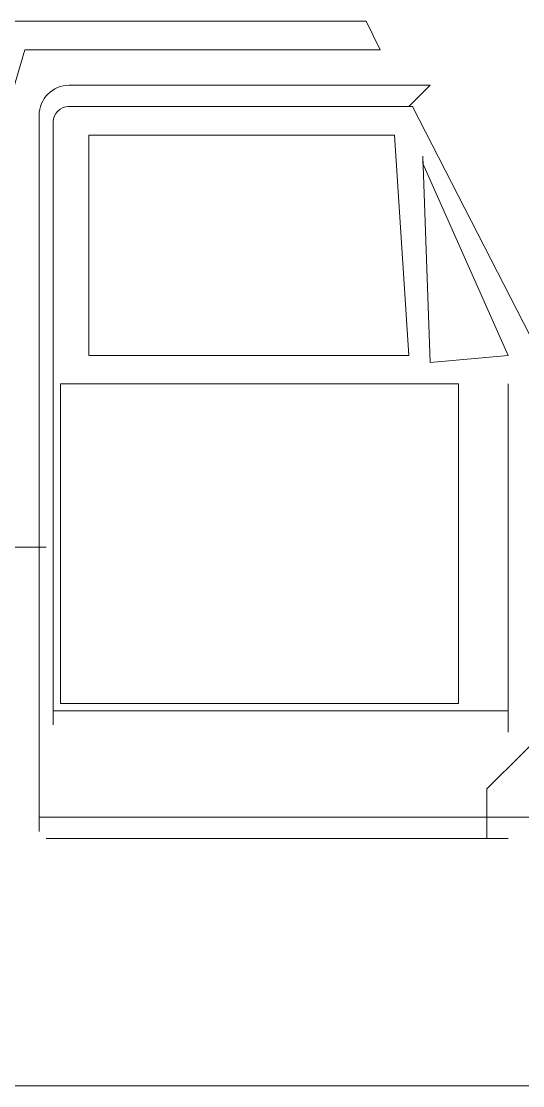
# Model space of a CAD drawing. Header units: millimetres. Extents: x -346728 to 1320345, y -537202 to -385966.
# Drawn here: x 976354 to 978124, y -524356 to -520599 of the extents above; entities that cross this region are included whole.
import ezdxf

# ---------------------------------------------------------------- set-up
doc = ezdxf.new("R2010")
doc.units = ezdxf.units.MM
doc.header["$LTSCALE"] = 100
doc.layers.add('BORDER', color=3, linetype='Continuous', lineweight=15)
doc.layers.add('NET-MANH', color=153, linetype='Continuous', lineweight=15)

msp = doc.modelspace()

# ---------------------------------------------------------------- linework, layer by layer
at = {"layer": 'BORDER'}
msp.add_line((1024925.8, -524355.9, -881.1), (964870.5, -524355.9, -881.1), dxfattribs=at)
at = {"layer": 'NET-MANH'}
for p, q in [((977570.9, -520598.7, -881.1), (976241.3, -520598.7, -881.1)), ((977621.1, -520699, -881.1), (977570.9, -520598.7, -881.1)), ((975865, -522405, -881.1), (976366.7, -520699, -881.1)), ((976366.7, -520699, -881.1), (977621.1, -520699, -881.1)), ((976523.2, -520824.5, -881.1), (977796.7, -520824.5, -881.1)), ((977796.7, -520824.5, -881.1), (977721.5, -520899.7, -881.1)), ((976521.3, -520899.7, -881.1), (977734.4, -520899.7, -881.1)), ((977734.4, -520899.7, -881.1), (978173, -521752.7, -881.1)), ((976416.9, -520930.8, -881.1), (976416.9, -523458.6, -881.1)), ((976467.1, -520953.9, -881.1), (976467.1, -523082.3, -881.1)), ((976592.5, -521000.1, -881.1), (977671.3, -521000.1, -881.1)), ((976592.5, -521777.8, -881.1), (976592.5, -521000.1, -881.1)), ((977671.3, -521000.1, -881.1), (977721.5, -521777.8, -881.1)), ((976416.9, -523458.6, -881.1), (976416.9, -521025.2, -881.1)), ((977771.6, -521075.3, -881.1), (977796.7, -521802.9, -881.1)), ((977771.6, -521100.4, -881.1), (977771.6, -521075.3, -881.1)), ((978072.7, -521777.8, -881.1), (977771.6, -521100.4, -881.1)), ((977721.5, -521777.8, -881.1), (976592.5, -521777.8, -881.1)), ((977796.7, -521802.9, -881.1), (978072.7, -521777.8, -881.1)), ((976492.2, -521878.1, -881.1), (976492.2, -523007.1, -881.1)), ((977897.1, -521878.1, -881.1), (976492.2, -521878.1, -881.1)), ((977897.1, -523007.1, -881.1), (977897.1, -521878.1, -881.1)), ((978072.7, -521878.1, -881.1), (978072.7, -523107.4, -881.1)), ((971374.3, -522455.1, -881.1), (976442, -522455.1, -881.1)), ((976467.1, -523032.2, -881.1), (978072.7, -523032.2, -881.1)), ((976492.2, -523007.1, -881.1), (977897.1, -523007.1, -881.1)), ((978122.9, -523182.7, -881.1), (978273.4, -523032.2, -881.1)), ((977997.4, -523308.1, -881.1), (978122.9, -523182.7, -881.1)), ((977997.4, -523483.7, -881.1), (977997.4, -523308.1, -881.1)), ((976416.9, -523408.5, -881.1), (978398.8, -523408.5, -881.1)), ((978173, -523408.5, -881.1), (977997.4, -523408.5, -881.1)), ((976442, -523483.7, -881.1), (978072.7, -523483.7, -881.1))]:
    msp.add_line(p, q, dxfattribs=at)
for centre, radius in [((976523.2, -520930.8, -881.1), 106.3), ((976521.3, -520953.9, -881.1), 54.2)]:
    msp.add_arc(centre, radius, 90, 180, dxfattribs=at)

doc.saveas('drawing.dxf')
